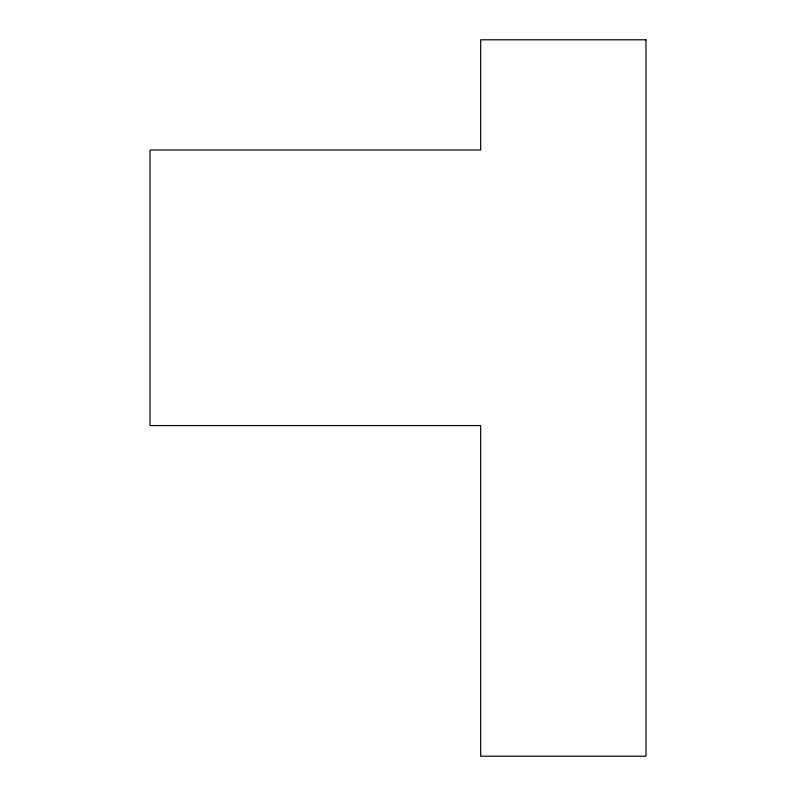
<?xml version="1.0" encoding="UTF-8"?>
<svg xmlns="http://www.w3.org/2000/svg" width="796" height="796" viewBox="0 0 796 796"><rect width="100%" height="100%" fill="white"/><g stroke="black" fill="none" stroke-linecap="round" stroke-linejoin="round"><path stroke-width="1.19" d="M645.984 39.8L480.665 39.8L480.665 150.016L150.016 150.016L150.016 425.552L480.665 425.552L480.665 756.2L645.984 756.2L645.984 39.8"/></g></svg>
